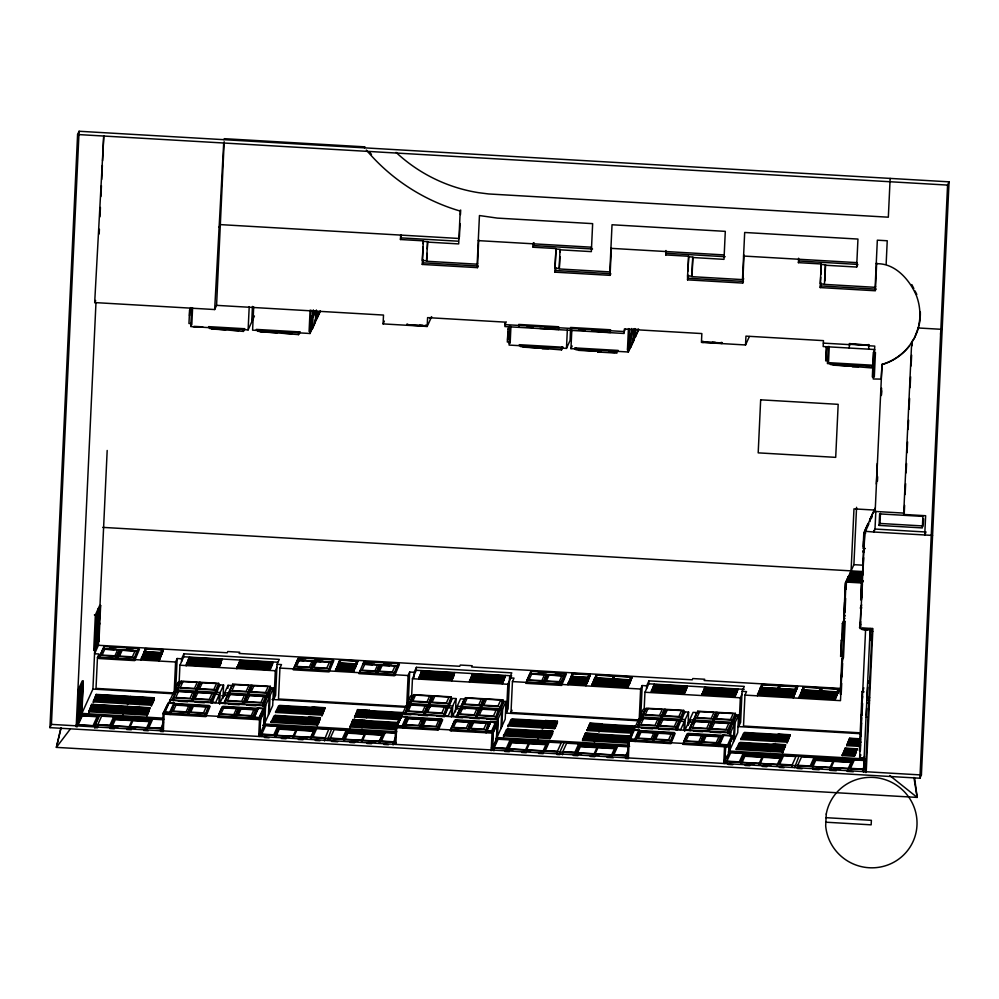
<?xml version="1.0" encoding="UTF-8"?>
<svg xmlns="http://www.w3.org/2000/svg" width="999" height="999" viewBox="0 0 999 999"><rect width="100%" height="100%" fill="white"/><g stroke="black" fill="none" stroke-linecap="round" stroke-linejoin="round"><path stroke-width="1.5" d="M175.212 690.621L174.151 692.944L96.016 688.398L97.465 657.467L99.038 653.983L94.568 653.733L98.401 645.279L98.951 631.293M99.388 620.404L99.813 609.527M99.937 606.418L107.18 450.462M850.399 575.224L850.524 572.115L862.449 572.814M940.608 334.353L940.683 332.655M49.95 727.647L77.597 134.515L79.083 131.256L949.05 181.83L921.403 774.962L919.917 778.221L49.95 727.647L51.424 724.387L79.083 131.256M76.199 726.797L95.979 302.485M99.176 233.953L99.4 229.283M99.975 216.82L100.412 207.467M100.924 196.566L101.436 185.664M101.723 179.433L102.373 165.409M102.597 160.739L103.759 135.814L94.68 302.572L214.66 309.54L216.571 305.357L224.188 141.746M77.185 726.86L78.871 690.534L83.154 681.106L82.18 681.043L77.897 690.484L78.871 690.534M76.511 724.425L77.485 724.487L79.008 691.932L82.842 683.466M78.446 722.364L79.97 689.822M79.408 720.254L80.919 687.699M80.37 718.131L81.881 685.589M77.485 724.487L81.331 716.021L83.154 681.106M88.699 712.737L91.721 704.357L149.85 707.729L149.8 708.703L146.865 715.159L88.736 711.775L91.721 704.357M93.719 650.324L95.367 614.972L99.638 605.531L100.624 605.581L98.976 640.933L94.693 650.374L93.719 650.324L94.942 647.627M97.29 626.997L98.277 627.06L95.642 632.854L94.668 632.792L95.767 629.507M163.848 719.205L81.431 714.41L92.919 689.085L96.341 615.022L100.624 605.581M95.554 647.439L96.304 631.405M96.341 630.431L97.09 614.397M93.207 702.809L96.216 694.417L154.345 697.801L151.373 705.219L93.244 701.847M96.216 645.991L96.953 629.957M97.003 628.983L97.752 612.949M96.866 644.542L97.615 628.508M97.665 627.534L98.414 611.5M94.718 727.871L94.855 724.949L99.138 715.509M96.216 694.417L93.831 700.549M100.037 655.481L99.937 657.442L133.878 659.415L137.05 650.674L120.529 649.712L117.42 657.454L116.496 657.404L116.546 656.443L119.618 649.662L103.109 648.701L100.037 655.481L116.546 656.443M163.249 719.755L101.623 716.171L97.652 724.924L97.44 727.796L94.73 727.647M111.663 725.436L115.11 716.957L111.151 725.699M116.496 657.404L119.618 649.662M117.42 657.454L120.529 649.712M122.977 714.735L125.999 706.343M127.485 704.807L130.507 696.415M137.05 650.674L136.913 653.608L134.453 659.028M134.952 714.46L137.924 707.042M141.084 659.952L145.454 648.576L163.349 649.625L159.59 659.64M139.448 704.532L142.42 697.102M144.068 652.522L144.106 651.56L162 652.597L161.95 653.571L160.777 653.496M146.828 716.121L149.85 707.729M147.253 728.783L151.261 719.055L147.815 727.534M151.336 706.193L154.345 697.801M158.978 660.988L163.349 649.625M160.702 728.771L160.577 731.468L163.287 731.63L164.198 712.25L168.481 702.809L174.438 703.159L174.35 705.094M162.35 730.831L163.174 713.161L168.481 702.809M169.867 703.246L170.005 700.299L265.397 705.843L264.573 723.526M170.092 702.759L170.23 699.812L173.838 691.857L176.873 692.032M170.067 714.535L174.438 703.159M190.934 307.592L189.56 310.614L188.961 323.501L190.946 323.614M189.535 315.734L189.798 310.09M190.672 307.767L190.534 310.677L189.56 310.614M173.389 700.799L173.526 697.864L176.598 691.083L216.433 693.269L219.693 685.202L219.655 686.163M191.621 307.804L190.747 326.561L248.127 329.895L251.723 321.94L252.447 306.443M174.151 692.944L175.599 662L177.173 658.528L181.643 658.791L183.903 653.821L279.295 659.365L277.035 664.335L275.599 695.267L274.013 698.738L275.324 670.754L276.898 667.282M174.6 692.819L174.738 689.872L178.122 682.429L181.144 682.604M192.595 307.867L191.808 324.65L190.834 324.588M175.737 689.46L177.173 658.528M176.798 690.958L176.848 689.997M177.884 690.858L178.022 687.924L181.106 681.156L199.388 682.217L196.266 689.959L197.29 690.022L200.412 682.28L218.694 683.341L218.556 686.263L216.721 690.334M177.984 685.376L178.122 682.429M179.133 682.317L179.932 665.209L183.766 656.768L183.903 653.821M181.506 661.738L181.643 658.791M181.006 683.116L181.106 681.156M186.176 665.858L189.198 657.467L221.99 659.377L219.006 666.795L186.226 664.884M189.198 657.467L186.801 663.598M191.034 708.054L188.574 713.473L187.662 713.411L190.784 705.669L174.263 704.72M188.574 713.473L191.696 705.731L208.204 706.693L208.067 709.615L204.995 716.395M187.662 713.411L190.784 705.669M208.629 327.597L208.666 326.636L244.443 328.708L244.393 329.67M191.771 699.887L194.88 692.145L191.771 699.887L192.782 699.949L195.242 694.53M191.696 705.731L191.646 706.693L190.734 706.643M209.703 327.485L209.653 328.484L243.394 331.406L244.68 328.571M192.782 699.949L195.904 692.207L195.854 693.169L194.842 693.119M211.875 328.072L211.825 329.046L225.737 329.845L225.786 328.883M196.266 689.959L199.388 682.217M197.29 690.022L200.412 682.28M208.204 706.693L205.045 715.421L171.104 713.448L171.191 711.488L187.7 712.449M208.304 709.103L209.141 705.519L175.2 703.546L174.45 705.207M210.976 702.984L211.114 700.049L214.186 693.269L214.048 696.203L211.588 701.623M211.925 703.196L215.185 695.129M215.484 693.044L215.622 690.109L218.694 683.341M219.006 666.795L221.99 659.377M218.881 703.346L219.293 694.505L213.237 694.155M218.756 717.195L218.893 714.26L221.965 707.492L238.474 708.441L235.352 716.183L236.276 716.246L239.348 709.465L238.424 709.415M219.655 704.295L220.205 692.519L223.576 685.064L219.031 684.802M222.964 698.326L223.576 685.064M224.538 695.729L224.675 692.782L228.047 685.326L232.592 685.589M225.05 703.796L225.187 700.861L228.259 694.093L268.094 696.266L271.366 688.199L271.316 689.16M243.394 331.406L243.481 329.445M227.909 688.274L228.047 685.326M228.172 696.053L228.259 694.093M228.471 693.968L228.521 693.006M229.558 693.868L229.695 690.933L232.767 684.153L251.061 685.214L247.939 692.956L248.963 693.019L252.073 685.277L270.367 686.338L270.23 689.273L267.158 696.053L267.295 693.119L270.367 686.338M248.127 329.895L249.213 306.631M232.68 686.126L232.767 684.153M253.209 307.555L252.635 319.955L254.433 315.984M236.85 668.806L239.872 660.414L272.665 662.312L272.565 664.248M253.684 306.893L252.597 330.157L309.977 333.491L320.254 310.826M235.352 716.183L238.474 708.441M236.276 716.246L239.385 708.503L255.906 709.465L255.769 712.387M239.822 661.375L239.872 660.414M256.318 330.369L256.368 329.408L299.837 331.93L299.8 332.892M257.605 330.269L257.555 331.268L298.576 334.615L299.862 331.78M260.215 330.881L260.165 331.855L277.073 332.829L277.123 331.868M243.431 702.896L246.553 695.154L243.431 702.896L244.455 702.959L247.565 695.217L244.455 702.959M247.939 692.956L251.061 685.214M249.575 691.67L252.073 685.277M252.685 719.168L252.822 716.233L255.906 709.465M253.534 719.38L257.904 708.016L263.861 708.353L263.773 710.289M256.743 710.227L256.843 708.291L222.902 706.318L222.153 707.979M253.584 718.418L257.904 708.016M258.716 736.438L259.59 717.794L263.861 708.353M263.823 709.327L264.797 709.377L260.514 718.818L259.69 736.5L261.526 732.454M262.65 705.981L262.787 703.046L265.859 696.278L265.722 699.2M261.526 734.627L261.513 736.413M263.586 706.206L266.858 698.126M264.61 710.676L260.552 719.617L259.865 734.402L263.911 725.461L264.61 710.676L263.624 710.626M264.797 709.377L263.973 727.06L262.749 729.757M264.797 723.026L265.622 705.356L269.231 697.402L264.685 697.14M239.236 662.674L236.9 667.832L269.693 669.742L272.665 662.312M268.406 715.084L269.231 697.402M269.305 713.099L270.13 695.416L273.514 687.974L270.479 687.799M320.342 718.606L317.42 725.062L271.079 722.377L271.116 721.403L317.457 724.1L320.392 717.644L308.466 716.957L305.494 724.375L308.466 716.957M273.514 687.974L272.69 705.644L263.898 725.012M324.85 708.678L321.928 715.134L275.587 712.437L275.624 711.475L321.965 714.173L324.9 707.717L312.974 707.017L310.002 714.447L312.974 707.017M277.035 664.335L281.506 664.597L279.932 668.069L278.484 699L406.668 706.455L408.116 675.524L409.69 672.04L414.16 672.302L416.408 667.332L511.8 672.876L509.552 677.846L508.104 708.778L506.53 712.262L507.842 684.278L511.101 677.072M279.021 727.472L279.071 726.485L275.05 736.213L279.021 727.472L315.172 729.57L311.201 738.311M298.576 334.615L298.713 331.693M310.09 310.102L309.091 331.468L310.065 331.518L311.763 327.797M294.43 666.783L294.33 668.743L328.271 670.716L331.443 661.975L314.935 661.013L311.813 668.756L310.889 668.706L310.939 667.732L314.011 660.963L297.502 660.002L294.43 666.783L310.939 667.732M309.977 333.491L311.064 310.165M312.038 317.195L311.501 328.471L312.487 328.534L315.309 322.29L315.834 311.014L314.86 310.964L312.038 317.195L313.012 317.257L315.834 311.014M310.19 330.544L311.188 330.607L311.875 316.109L312.849 316.171L313.112 310.439M312.487 328.534L313.012 317.257M313.087 315.647L313.349 310.002M316.171 310.527L315.696 320.679L314.685 320.617M316.408 310.077L316.009 318.544L316.995 318.594L319.817 312.362L318.843 312.3M316.995 318.594L317.32 311.551M311.563 709.215L311.651 707.28L279.583 705.419L276.948 711.213L309.016 713.074L311.651 707.28M310.889 668.706L314.011 660.963M311.813 668.756L314.935 661.013M317.37 726.036L317.457 724.1M320.392 717.644L318.544 723.451M321.878 716.096L321.965 714.173M324.9 707.717L322.465 714.809M324.525 740.996L324.65 738.298M324.737 738.124L261.601 734.452L265.572 725.711L328.708 729.37L324.613 739.285M327.272 740.421L331.656 729.02M331.443 661.975L331.306 664.909L329.458 668.968M332.729 661.738L332.829 659.815L298.888 657.841L297.69 660.489L303.858 660.851M330.082 738.611L330.07 740.396M335.489 671.253L339.86 659.877L357.742 660.913L355.207 668.244M339.86 659.877L338.461 663.823L338.499 662.861L356.393 663.898L356.343 664.859L355.169 664.797L356.418 661.176L340.884 660.277L339.672 662.924M347.577 731.455L347.627 730.469L343.619 740.197L347.577 731.455L383.728 733.553L383.778 732.579L379.807 741.32M350.025 727.934L353.047 719.542L364.972 720.242L362 727.659L364.972 720.242M353.371 672.29L357.742 660.913M353.047 719.542L350.075 726.96L396.416 729.657M354.533 717.994L357.555 709.615L369.48 710.301L367.045 717.407M357.505 710.576L357.555 709.615M431.643 316.646L427.185 326.461L383.092 323.901L383.504 315.06L216.571 305.357M379.845 667.145L377.385 672.564L376.473 672.514L379.595 664.772L363.087 663.811M377.385 672.564L380.507 664.822L397.015 665.784L396.878 668.718L393.806 675.486M376.473 672.514L379.595 664.772M380.507 664.822L380.469 665.796L379.545 665.734M423.239 243.793L423.376 240.846L400.462 239.51L400.661 235.09M400.462 239.51L401.336 234.94M406.818 325.274L406.868 324.176L407.692 324.213L407.642 325.324M397.015 665.784L393.856 674.525L359.915 672.552L360.015 670.591L376.523 671.553M393.094 744.992L393.219 742.282M395.991 736.163L393.169 743.268M397.115 668.206L398.401 663.623L364.473 661.65L363.261 664.298L372.527 664.834M398.314 665.559L398.401 663.623M394.867 744.355L395.691 726.673L399.962 717.245L400.949 717.294M395.841 744.405L396.715 725.761L402.672 726.111L406.955 716.67L400.986 716.333L400.899 718.269M399.825 720.179L399.962 717.245M427.072 253.384L426.723 260.751L422.252 260.489L423.376 240.846M422.265 264.435L423.014 262.812L478.159 266.009L477.422 267.645L422.265 264.435L423.101 246.741M423.014 262.812L423.151 259.84M402.472 714.497L402.572 712.562L370.504 710.701L367.869 716.495L399.937 718.356M402.585 728.046L402.672 726.111M403.571 727.934L403.708 724.999L406.78 718.231L423.289 719.193L420.179 726.935L421.091 726.985L424.213 719.243L440.721 720.204L440.584 723.126M477.622 263.199L477.172 264.186L426.498 261.251L427.622 241.596L423.139 241.346M427.272 248.963L427.622 241.596M405.944 713.336L409.103 704.607L448.938 706.78L452.21 698.713M407.117 706.33L407.255 703.396L410.626 695.941L413.661 696.116M406.868 718.606L406.955 716.67M425.462 326.361L425.512 325.249L426.336 325.299L426.286 326.411M408.316 701.435L409.69 672.04M409.016 706.568L409.103 704.607M409.315 704.482L412.587 696.403M427.185 326.461L427.597 317.62L505.107 322.128L504.895 326.548L624.138 333.479L624.35 329.058L701.847 333.566L701.435 342.395L745.541 344.967L749.35 336.551M410.452 703.408L413.611 694.667L431.905 695.729L428.783 703.471L429.807 703.533L432.917 695.791L451.211 696.852L451.073 699.787L449.225 703.845M411.576 697.389L412.45 678.721L416.271 670.279L416.408 667.332M430.207 318.431L430.257 317.457M413.873 678.358L414.16 672.302M413.524 696.628L413.611 694.667M418.818 679.045L421.828 670.654L419.443 676.785M420.179 726.935L423.289 719.193M421.091 726.985L424.213 719.243M424.275 713.411L427.397 705.669L424.275 713.411L425.299 713.461L428.409 705.719L425.299 713.461M428.783 703.471L431.905 695.729M430.419 702.172L432.917 695.791M460.227 210.901L458.691 243.918L427.397 242.095M459.415 237.013L460.039 223.539M460.464 214.548L460.676 210.065L459.465 210.851A191.446 188.237 24.4 0 1 366.333 150.037M437.512 729.907L437.649 726.972L440.721 720.204M441.57 720.966L441.658 719.03L407.717 717.057L403.196 726.698M443.544 715.521L446.703 706.793L446.565 709.715L444.105 715.134M448.039 705.594L451.211 696.852M451.598 680.956L454.62 672.564L451.648 679.982L418.856 678.084M451.398 716.857L451.81 708.016L445.754 707.667M451.273 730.706L451.398 727.784L454.483 721.003L470.991 721.965L467.869 729.707L468.781 729.757L471.903 722.015L488.411 722.976L488.274 725.898L485.814 731.33M452.235 716.345L452.709 706.031L456.093 698.588L451.548 698.313M455.469 711.837L456.093 698.588M477.172 264.186L479.445 215.547L497.252 218.094L592.644 223.639L591.346 251.623L560.039 249.812L559.153 268.956L609.827 271.903L610.277 270.904M477.422 267.645L478.721 239.635M457.043 709.24L457.18 706.293L460.564 698.838L465.109 699.113M457.617 716.345L460.776 707.604L500.611 709.789L503.883 701.71M460.689 709.565L460.776 707.604M460.989 707.479L464.248 699.412M462.125 706.418L465.284 697.677L483.578 698.738L480.457 706.48L481.468 706.543L484.59 698.788L502.884 699.862L502.747 702.784L500.287 708.204M469.493 681.992L472.502 673.601L472.465 674.575M467.869 729.707L470.991 721.965M469.405 728.396L471.903 722.015M475.949 716.408L479.07 708.666L475.949 716.408L476.96 716.47L480.082 708.728L477.584 715.109M480.457 706.48L483.578 698.738M481.468 706.543L484.59 698.788M488.411 722.976L485.252 731.718L451.311 729.745M486.051 732.891L490.422 721.528L496.378 721.877L496.291 723.813M489.26 723.738L489.348 721.802L455.419 719.829L454.657 721.49L488.598 723.463L489.348 721.802M508.154 328.596L507.305 342.008L510.277 342.182M507.617 339.872L508.016 331.418M490.422 721.528L490.372 722.489L487.262 722.314M509.028 326.273L508.891 329.171L507.917 329.121M509.965 326.311L509.09 345.067L566.47 348.401L570.079 340.447L570.616 327.46L610.576 329.782L610.526 330.744M491.196 750.686L492.095 731.305L496.378 721.877M510.939 326.373L510.164 343.156L509.178 343.094M492.207 750.012L493.031 732.329L497.315 722.901L493.356 722.664M493.056 733.141L492.37 747.914L496.428 738.973L497.115 724.2L493.056 733.141L450.274 730.818L454.607 720.416L460.826 720.779M495.204 718.531L498.376 709.789L498.239 712.724L496.391 716.783M493.906 750.848L494.118 747.964L498.089 739.223L561.213 742.894L557.255 751.635L494.118 747.964M496.491 740.571L497.315 722.901M497.09 737.037L497.914 719.367L402.522 713.823L396.665 726.735M497.315 736.538L498.139 718.868L501.748 710.926L498.713 710.751M499.712 708.603L502.884 699.862M518.693 325.412L518.743 324.438L558.691 326.76L558.553 329.658M518.806 327.347L518.906 325.424M502.285 683.903L505.294 675.511L503.446 681.318M500.924 728.596L501.748 710.926M519.28 345.654L519.318 344.692L562.787 347.215L562.749 348.176M501.823 726.61L502.647 708.94L506.018 701.485L501.473 701.223M520.566 345.554L520.516 346.553L561.525 349.9L562.812 347.065M503.546 736.85L503.633 734.927L549.974 737.612L552.909 731.156L540.983 730.469L537.962 738.86M506.018 701.485L505.194 719.155L496.416 738.536M508.054 726.922L508.141 724.987L554.482 727.684L557.405 721.228L545.491 720.529L542.469 728.92M741.932 694.305L740.346 697.789L739.048 725.774L740.621 722.302L742.07 691.358L744.317 686.4L648.925 680.856L646.678 685.814L642.207 685.564L640.621 689.035L639.185 719.967L511.001 712.524L512.45 681.58L514.023 678.109L509.552 677.846M559.927 256.681L559.378 268.456L554.907 268.194L556.018 248.551L533.116 247.228L533.316 242.807M533.116 247.228L533.99 242.645M511.538 740.983L511.575 740.009L507.567 749.725L511.538 740.983L547.677 743.094L547.727 742.107L543.718 751.835M540.072 347.153L540.022 348.114L523.126 347.14L523.164 346.166L530.856 346.616M526.81 683.216L526.948 680.294L530.019 673.513L546.528 674.475L543.406 682.217L544.318 682.267L546.778 676.847M554.92 272.153L555.656 270.517L610.814 273.726L610.064 275.349L554.92 272.153L555.956 250.025M555.656 270.517L555.794 267.557M560.127 252.26L560.264 249.313L555.794 249.051M539.66 730.731L537.025 736.525L504.957 734.665L507.592 728.87L539.66 730.731L537.986 736.138M540.983 730.469L538.011 737.886M543.406 682.217L546.528 674.475M544.318 682.267L547.44 674.525L563.948 675.486L563.811 678.421L560.739 685.189L560.876 682.267L563.948 675.486M544.168 720.791L541.533 726.585L509.465 724.725L512.087 718.93L544.168 720.791L542.494 726.211M561.525 349.9L561.663 346.978M547.44 674.525L547.402 675.499L546.478 675.436M545.491 720.529L545.442 721.503L542.445 721.328M566.47 348.401L567.345 329.795M512.499 729.782L506.518 729.432L503.596 735.888L549.925 738.586L549.974 737.612M570.978 338.461L571.341 330.706M552.909 731.156L549.925 738.586M638.611 329.333L628.334 351.998L570.941 348.651L571.815 330.045M515.509 719.755L511.026 719.505L508.091 725.961L554.433 728.646L554.482 727.684M574.675 348.876L574.712 347.902L618.194 350.437L618.144 351.398M557.317 723.164L557.405 721.228M557.167 751.822L557.042 754.52L559.752 754.67L559.89 751.972L564.16 742.532M575.998 347.802L575.911 349.775L597.652 351.036L597.602 351.998L616.92 353.122L617.007 351.161M564.048 677.909L565.334 673.326L531.406 671.353L530.207 674M565.247 675.262L565.334 673.326M562.474 754.832L562.687 751.947L566.645 743.206L628.271 746.79M567.994 684.765L572.365 673.388L590.259 674.437L587.112 683.104M572.327 674.362L572.365 673.388M580.094 744.967L580.144 743.993L576.123 753.721L580.094 744.967L616.246 747.077L616.283 746.091L612.275 755.818L616.246 747.077M628.92 743.169L582.579 740.484L582.629 739.51L585.564 733.054L597.477 733.753L595.054 740.846M585.889 685.801L590.259 674.437M585.564 733.054L582.579 740.484M631.93 733.154L587.087 730.544L590.059 723.126L601.985 723.813L600.137 729.62M609.827 271.903L612.025 224.763L725.299 231.356L724 259.34L692.694 257.517L691.808 276.661L742.482 279.608L742.931 278.621M610.064 275.349L611.313 248.813M590.059 723.126L587.087 730.544M631.942 677.821L627.659 687.262L591.895 685.189L596.216 674.787L631.992 676.86L629.445 684.19M610.227 332.667L610.314 330.731M596.166 675.749L596.216 674.787M594.467 742.145L597.477 733.753M598.975 732.205L601.985 723.813M610.414 685.926L613.086 679.158L613.049 680.132L610.414 685.926L609.44 685.863L612.112 679.108M609.44 685.863L613.461 676.123L613.423 677.085L614.397 677.147L614.435 676.186L613.236 678.833M628.433 328.609L627.447 349.975L628.421 350.025L629.545 347.54M628.334 351.998L629.42 328.659M629.857 346.978L630.381 335.701L633.216 329.47L634.19 329.52L633.666 340.796L630.831 347.04L629.857 346.978L630.993 344.48M627.559 349.001L629.545 349.113L630.219 334.615L631.193 334.665L631.468 328.946M630.831 347.04L631.356 335.764L634.19 329.52M631.43 334.153L631.693 328.509M632.842 340.559L633.141 335.514M634.527 329.033L634.053 339.173L633.041 339.123M638.174 330.869L635.339 337.1L634.365 337.05L634.752 328.584M635.339 337.1L635.739 328.646M627.622 688.224L631.992 676.86M625.736 755.806L625.611 758.503L628.321 758.666L629.22 739.285L633.503 729.844L639.46 730.194L639.372 732.13M627.372 757.866L628.196 740.197L632.479 730.756L633.453 730.806M629.795 741.083L633.94 730.207L638.723 730.494L634.677 739.435L629.882 739.148M633.416 731.78L633.503 729.844M635.077 726.086L632.454 731.88L600.387 730.007L603.009 724.213L635.077 726.086L633.94 730.331M635.089 741.558L639.46 730.194M636.226 738.523L636.126 740.484L670.067 742.457L673.239 733.716L656.718 732.754L653.608 740.496L652.684 740.446L652.734 739.485L655.806 732.704L639.298 731.743L636.226 738.523L652.734 739.485M638.411 727.821L638.548 724.887L641.62 718.119L681.455 720.291L684.727 712.225L684.677 713.199M638.723 721.84L638.861 718.893L641.895 719.068M639.635 719.854L639.772 716.907L643.144 709.452L646.178 709.627M640.759 716.495L642.207 685.564M641.533 720.079L641.62 718.119M641.833 717.994L645.092 709.927M642.919 717.894L643.056 714.959L646.128 708.179L664.422 709.253L661.301 716.995L662.312 717.045L664.772 711.625M644.168 709.34L644.954 692.245L648.788 683.803L648.925 680.856M687.986 270.991L688.673 256.268L665.771 254.932L665.971 250.512M646.54 688.761L646.678 685.814M651.373 691.595L654.345 684.178L651.373 691.595L684.165 693.506L687.087 687.05M652.684 740.446L655.806 732.704M656.793 726.922L659.914 719.18L656.793 726.922L657.804 726.985L660.926 719.243L657.804 726.985M654.22 739.148L656.718 732.754M661.301 716.995L664.422 709.253M662.312 717.045L665.434 709.302L683.728 710.364L683.591 713.298L681.131 718.718M665.434 709.302L665.384 710.277L664.372 710.214M688.448 256.755L692.919 257.018L692.032 276.174L687.562 275.911L688.673 256.268M743.593 278.471L742.719 283.067L687.574 279.857L687.562 275.911M687.574 279.857L688.448 275.262M673.239 733.716L673.101 736.65L670.641 742.07M674.075 734.477L674.175 732.554L640.234 730.581L639.485 732.23L653.821 732.929L651.123 738.873L638.286 738.124L640.983 732.18M676.011 730.007L676.148 727.072L679.22 720.304L679.083 723.226L677.235 727.297M676.947 730.232L680.219 722.165M680.519 720.079L680.644 717.145L683.728 710.364M684.165 693.506L687.137 686.076L687.05 688.011M683.915 730.369L684.327 721.528L678.259 721.178M720.791 739.422L720.928 736.488L704.42 735.526L701.298 743.268L700.386 743.219L703.496 735.476L686.987 734.515L683.915 741.295L683.828 743.256L717.769 745.229M702.434 342.457L702.484 341.358L703.308 341.396L703.246 342.507M684.677 731.33L685.227 719.542L688.611 712.1L682.542 711.75M687.986 725.349L688.611 712.1M688.661 724.737L688.798 721.79L693.343 722.052M689.56 722.752L689.697 719.804L693.081 712.362L697.627 712.624M690.084 730.831L690.222 727.896L693.294 721.116L733.129 723.301L736.388 715.234L736.35 716.196M693.206 723.089L693.294 721.116M693.493 721.003L696.765 712.924M694.592 720.891L694.73 717.969L697.801 711.188L716.083 712.25L712.974 719.992L713.985 720.054L717.107 712.312L735.389 713.373L735.252 716.308M697.702 713.149L697.801 711.188M702.047 694.542L705.019 687.112L702.047 694.542L734.839 696.453L737.761 689.984L733.291 689.735M700.386 743.219L703.496 735.476M701.298 743.268L704.42 735.526M721.066 343.544L721.116 342.432L721.94 342.482L721.89 343.594M708.466 729.932L711.588 722.177L708.466 729.932L709.477 729.982L712.599 722.24L709.477 729.982M712.974 719.992L716.083 712.25M713.985 720.054L717.107 712.312M717.719 746.191L717.856 743.268L720.928 736.488M718.556 746.415L722.926 735.039L732.866 735.626L728.496 746.99L682.792 744.33L687.112 733.928M742.482 279.608L744.68 232.48L857.954 239.061L856.643 267.045L825.349 265.235L824.45 284.378L875.136 287.325L875.586 286.326M742.719 283.067L744.03 255.057L743.581 256.044L856.855 262.625M722.926 735.039L719.218 744.093M723.751 763.473L724.575 745.791M724.725 763.523L725.549 745.853M725.574 746.653L724.887 761.425L728.945 752.484L729.357 743.618M745.541 344.967L745.953 336.126L823.451 340.634L823.176 346.528L874.6 349.513M727.809 730.082L727.672 733.016L730.756 726.236L730.893 723.301L727.809 730.082L709.527 729.02M726.635 761.663L726.635 763.448M728.621 733.229L731.892 725.162M728.496 746.99L732.866 735.626M729.482 743.78L729.008 754.083L727.172 758.129M729.607 750.561L730.019 741.72M730.294 735.826L730.431 732.879L635.039 727.334L629.183 740.247M729.832 750.062L730.244 741.221M730.519 735.326L730.656 732.379L734.253 724.437L731.231 724.263M732.18 723.076L732.317 720.154L735.389 713.373M734.839 696.453L737.811 689.023L735.963 694.829M733.428 742.107L734.253 724.437M734.327 740.122L735.152 722.452L738.536 714.997L735.501 714.822M785.514 745.654L782.579 752.11L736.238 749.412L736.288 748.451L782.629 751.136L785.551 744.68L773.626 743.993L770.654 751.41L773.626 743.993M738.536 714.997L737.712 732.679L728.92 752.047M790.009 735.714L787.087 742.17L740.746 739.485L740.796 738.511L787.137 741.208L790.059 734.752L778.134 734.053L775.162 741.483L778.134 734.053M742.07 691.358L746.54 691.62L744.954 695.104L743.518 726.036L861.275 732.879M740.621 763.273L744.642 753.546L740.671 762.299M757.429 695.779L761.8 684.402L797.564 686.488L793.805 696.503M760.401 688.348L760.439 687.387L796.215 689.46L796.166 690.434M772.215 746.191L772.302 744.255L740.234 742.382L737.612 748.189L769.68 750.049L772.302 744.255M775.536 694.33L777.684 688.723L775.062 694.517M777.047 693.231L778.671 688.786L776.036 694.58M820.841 274.288L821.328 263.973L798.413 262.65L798.626 258.229M777.796 689.36L779.045 685.751L777.834 688.398M778.77 689.422L780.019 685.801L778.82 688.448M778.558 764.198L782.005 755.719L778.034 764.472M782.629 751.136L782.529 753.071L785.551 744.68M787.037 743.144L787.137 741.208M790.059 734.752L787.624 741.845M793.194 697.851L797.564 686.488M791.895 765.459L791.882 767.244M794.605 767.582L798.988 756.193M799.163 698.201L803.533 686.825L839.297 688.91L839.21 690.846M797.502 765.783L797.377 768.481L802.047 768.755M824.45 284.378L820.204 283.616L821.328 263.973M925.636 533.004L924.737 534.964L925.636 515.721L903.658 514.448L911.675 342.482L914.36 338.249L918.193 327.972A54.708 53.796 24.4 0 0 916.358 295.454C909.465 279.558 894.942 262.874 876.235 263.761L876.685 262.762L875.374 290.771L820.229 287.575L820.703 277.235M802.135 690.784L802.172 689.809L837.949 691.895L837.899 692.856L836.725 692.794L837.974 689.173L804.545 687.225L803.346 689.884M820.229 287.575L821.103 282.979M803.533 686.825L799.2 697.24L834.977 699.312L839.26 689.872M824.812 280.931L825.574 264.735L821.103 264.473M827.684 360.726L825.686 360.614L826.523 347.202L825.998 358.479M828.246 346.391L827.434 363.561L872.901 366.208M829.257 346.491L828.546 361.75L827.559 361.7M829.432 363.673L829.47 362.712L872.951 365.234M830.718 363.574L830.669 364.573L871.677 367.932L871.765 365.971M817.731 697.976L820.404 691.208L820.354 692.182L817.731 697.976L816.745 697.914L819.417 691.158M812.062 766.146L815.509 757.667L811.538 766.42M816.745 697.914L820.778 688.174L819.53 691.795M820.504 691.845L821.752 688.236L821.702 689.198L820.728 689.135M849.262 348.039L849.475 343.531L850.299 343.581L850.249 344.68L823.338 343.119M850.224 365.172L850.174 366.146L833.278 365.159L833.316 364.198L841.008 364.635M834.927 700.274L839.297 688.91M842.619 656.493L840.621 656.368L841.383 640.222L842.744 637.2M840.958 653.833L841.62 639.697M842.681 637.737L841.707 637.687L842.369 623.551L844.63 618.568M842.881 633.503L843.343 623.613L844.48 621.116M844.729 618.381L843.743 618.319L845.391 582.966L848.326 576.51L849.3 576.573M840.421 692.632L842.619 658.141M844.63 602.247L843.955 616.833L844.605 615.384M844.817 598.376L845.491 583.791M856.568 507.305L853.895 564.672L846.016 582.055L840.484 700.649L744.954 695.104M841.695 683.416L841.195 694.18L840.209 694.118L841.857 658.766L842.844 658.828M842.045 675.736L842.619 663.436M845.017 612.225L845.654 598.389M846.091 589.173L846.378 583.029L845.391 582.966M848.101 582.117L851.111 573.738L863.161 574.487L863.211 573.501L862.087 573.426L862.05 574.425M848.176 579.582L848.326 576.51M842.194 755.569L845.179 748.151L857.092 748.838L854.12 756.268L842.194 755.569L844.542 750.411M851.073 574.7L851.111 573.738M851.086 570.879L853.97 508.866L874.125 510.039M845.129 749.113L845.179 748.151M860.389 742.457L858.628 746.328L846.702 745.641L849.674 738.211L860.114 738.823M849.674 738.211L846.702 745.641M868.643 349.163L868.93 344.655L868.119 344.605L868.069 345.716L874.762 346.104L873.226 378.971L881.33 379.108M861.675 599.662L860.701 599.612L861.425 583.891L862.512 581.518M864.06 548.601L864.784 532.892L868.918 523.788L867.944 523.726L863.81 532.829L863.074 548.538L865.034 548.663M875.136 287.325L877.334 240.185L887.237 240.759L886.138 264.335M859.615 626.523L860.738 626.585L860.688 627.584L859.565 627.522L860.713 624.088M860.514 607.217L861.638 607.292L861.588 608.279L860.464 608.216L861.638 604.745M860.976 597.589L861.563 584.977M863.148 550.861L864.26 550.924L864.21 551.91L863.099 551.848L864.272 548.376M863.361 546.528L863.623 540.921M863.823 536.713L863.948 533.916M859.964 626.548L860.976 607.892L861.101 612.487M854.12 756.268L857.092 748.838M875.324 507.917L864.734 531.256L860.189 628.621L872.127 629.295M860.301 626.56L860.676 621.64M861.737 598.239L862.412 583.953L861.425 583.891M863.074 570.042L863.648 557.704M873.488 352.397L872.339 376.948L874.3 377.06L875.449 352.51L873.488 352.397L874.612 349.912M872.751 371.591L873.626 352.822M873.438 371.303L873.638 367.132M858.628 746.328L860.426 741.495M863.885 687.861L862.125 691.745L859.377 750.661L860.364 750.724L860.651 744.567M870.054 521.615L870.191 518.756L873.126 512.3L874.1 512.362M864.11 757.866L859.639 757.604L865.621 629.145M860.314 746.216L860.663 738.711M861.363 723.701L861.638 717.694M862.624 696.528L861.787 702.035M861.001 736.887L861.65 723.051M890.146 178.409L888.336 217.195L488.623 193.956L478.933 192.732A154.408 151.823 24.4 0 1 396.066 152.397M862.761 769.58L862.749 771.365M876.335 484.053L877.297 463.424M881.18 379.433L882.017 364.373A54.708 53.796 24.4 0 0 909.078 346.191M882.017 364.373L875.161 511.438L904.257 513.124L904.619 505.382M863.461 772.302L870.166 628.446M863.823 768.955L864.422 756.293M866.32 715.359L866.657 708.341M867.644 687.175L867.032 697.339L867.944 697.589M869.804 640.621L870.266 630.781L871.028 631.343M932.567 535.427L873.663 532.005L874.999 529.045L875.836 511.263M881.268 395.529L881.605 388.161M877.447 481.168L877.646 476.748M881.43 395.129L881.63 390.784M872.164 628.446L865.446 772.427L866.195 772.464L872.901 628.596L862.224 627.859L862.149 629.57L872.077 630.144M879.095 525.412L879.632 513.898L922.889 516.408L922.352 527.922L879.095 525.412L879.982 523.451L880.444 513.386M905.119 494.53L905.631 483.691M906.13 472.839L906.568 463.548M907.067 452.709L907.579 441.858M908.153 429.47L908.591 420.167M909.09 409.328L909.602 398.489M910.101 387.637L910.613 376.798M911.113 365.946L911.625 355.107M912.05 345.804L912.199 342.707M923.301 524.525L923.576 518.768M919.917 778.221L947.576 185.09L949.05 181.83M214.66 309.54L223.714 142.745M60.939 727.684L56.381 747.377L917.157 797.414L914.609 778.034M61.039 728.209L56.381 747.377L70.292 729.058M94.68 302.572L95.642 300.437M223.888 139.673L224.338 138.686L364.96 146.853L364.51 147.852M219.131 227.248L220.329 224.613L459.353 238.499M100.412 607.08L99.213 609.727L98.239 609.665L98.289 608.516L99.263 608.566L97.627 643.918L96.641 643.868M94.668 632.792L96.766 628.159M98.314 626.086L95.692 631.88L94.705 631.83M98.464 625.761L99.675 623.114L98.689 623.051M98.426 626.723L99.625 624.075L98.651 624.025M97.677 642.757L98.876 640.109M78.671 690.471L81.231 684.827M82.805 684.952L83.254 683.953L81.881 713.411L162.737 718.119M103.684 647.115L98.901 658.516L134.678 660.601L139.448 649.2M103.297 649.188L104.495 646.54L138.436 648.513L137.225 651.161M78.247 708.216L82.093 699.737M113.674 716.882L109.865 725.286L97.802 724.587M141.721 657.692L145.417 649.55M145.28 651.623L146.478 648.975L162.025 649.887L160.827 652.534M312.849 316.171L315.347 310.652M163.299 650.586L159.016 660.027L141.134 658.978M128.834 727.384L131.905 720.604L115.31 719.642L112.238 726.41L118.269 726.76M315.135 320.354L317.707 314.797M147.415 714.834L149.163 710.951M152.497 703.608L154.258 699.737M146.403 728.396L149.475 721.628L132.892 720.666L129.82 727.434L135.852 727.784M152.697 719.143L148.876 727.559L160.939 728.259M163.199 713.96L167.258 705.019M164.148 713.224L170.005 700.299M172.215 699.924L175.562 692.831M176.723 689.984L180.07 682.891M163.486 722.652L160.789 728.583L97.652 724.924M160.664 729.757L160.614 730.731M170.117 713.561L174.388 704.133M170.679 713.186L172.515 709.14M202.809 664.547L205.444 658.753M193.381 706.168L190.684 712.112L203.521 712.861L206.219 706.905L189.885 706.093M219.555 666.47L221.303 662.599M383.092 323.901L384.365 321.091M210.165 706.206L205.844 716.608L164.111 714.185M219.293 694.505L215.697 702.447L170.23 699.812M222.09 706.905L217.757 717.307L259.49 719.73M223.888 702.921L227.235 695.828M228.396 692.994L231.743 685.901M253.484 667.494L256.119 661.7M269.693 669.742L272.615 663.286M270.23 669.417L271.99 665.546M253.921 709.677L251.224 715.634L238.374 714.884L241.071 708.94L256.081 709.939L256.843 708.291M253.309 717.806L255.145 713.748M263.261 704.632L265.11 700.561M259.54 718.768L265.397 705.843M260.102 718.381L263.162 711.638M271.079 722.377L274.001 715.921M275.587 712.437L278.509 705.981M277.635 726.41L273.813 734.827L261.75 734.128M276.186 735.951L279.258 729.17L295.854 730.144L292.782 736.912M293.768 736.962L296.84 730.194L313.436 731.156L310.364 737.936M332.829 659.815L331.618 662.462L328.534 662.275M305.482 722.627L307.055 719.143M309.453 713.848L311.039 710.376M333.853 660.501L329.071 671.89L293.294 669.817L298.077 658.416L305.856 658.878M337.874 665.122L335.527 670.279L353.409 671.328L357.692 661.887M311.251 737.337L315.209 728.596M316.646 728.671L312.824 737.087L324.887 737.786M506.243 321.853L504.994 324.613L624.225 331.543L625.486 328.783M346.191 730.394L342.37 738.81L330.319 738.111M356.918 711.862L354.583 717.032L399.425 719.642M344.755 739.934L347.827 733.166L364.41 734.128L361.338 740.896M369.48 710.301L366.496 717.732L369.43 711.263L378.409 711.788M363.124 726.048L364.885 722.165M362.325 740.958L365.397 734.178L381.993 735.152L378.921 741.92M542.207 348.776L548.588 348.614M399.425 664.31L394.655 675.711L358.878 673.626L363.661 662.237L374.55 662.861M379.757 742.307L383.728 733.553M385.202 732.654L381.393 741.071L393.444 741.782M402.572 712.562L395.429 728.296L363.361 726.435L365.996 720.629L398.064 722.502M407.192 705.294L408.241 702.971M404.732 713.436L407.967 706.318L404.807 714.41L410.901 714.772M409.24 703.508L412.475 696.39M570.941 348.651L572.152 346.004M402.622 727.085L406.905 717.644L410.015 717.819M591.883 330.919L609.402 332.48M435.452 677.734L438.074 671.94M421.303 719.417L418.606 725.361L405.769 724.612L408.466 718.668L425.474 719.792M597.602 351.998L600.911 351.66M452.185 679.657L453.946 675.786M438.736 720.429L436.039 726.373L423.201 725.624L425.899 719.68L440.909 720.691L441.658 719.03M438.124 728.558L439.972 724.487M447.702 708.641L444.43 716.72L436.813 716.271M451.81 708.016L448.201 715.971L402.747 713.323L406.356 705.381L409.378 705.556M471.878 675.861L469.53 681.031L502.322 682.929L505.257 676.473M456.406 716.445L459.627 709.327L456.481 717.419L462.574 717.769M460.914 706.505L464.135 699.387M665.771 254.932L666.508 253.309L725.187 256.718M631.193 334.665L633.703 329.158M456.168 721.44L453.459 727.384L466.308 728.134L469.006 722.19M634.365 337.05L636.301 332.642M486.126 680.681L488.748 674.887M473.588 722.452L470.891 728.396L483.728 729.145L486.426 723.201M486.088 731.93L489.76 723.838M499.375 711.65L496.103 719.717L486.963 719.193M492.057 732.279L497.914 719.367M493.231 730.544L496.141 724.138M493.431 747.314L495.879 741.92M511.001 712.524L512.05 710.202M530.594 671.94L525.811 683.328L561.588 685.414L566.358 674.013L555.469 673.376M510.139 739.922L506.331 748.338L494.268 747.639M525.299 750.424L528.371 743.656L511.775 742.694L508.703 749.462L513.224 749.725M542.507 727.959L544.855 722.789M570.966 677.347L568.044 683.803L585.926 684.839L590.209 675.399M572.19 676.448L573.389 673.788L588.935 674.7L587.724 677.347M542.869 751.448L545.941 744.68L529.358 743.718L526.286 750.486L530.806 750.749M544.28 750.586L547.677 743.094M554.433 728.646L557.367 722.19M551.061 736.962L552.809 733.091M554.982 728.321L556.73 724.45M549.163 742.195L545.342 750.611L557.405 751.31M591.895 685.189L594.867 677.759L630.631 679.844L630.594 680.806L629.42 680.744M596.041 677.834L597.24 675.174L630.669 677.122L629.457 679.77M578.708 743.905L574.887 752.322L562.824 751.623M798.413 262.65L799.163 261.014L857.841 264.423L856.643 267.045M594.505 741.171L597.439 734.715M599.013 731.243L601.947 724.787M593.856 754.407L596.927 747.639L580.332 746.678L577.26 753.446L581.793 753.708M611.438 755.431L614.51 748.663L597.914 747.702L594.842 754.47L599.375 754.732M617.719 746.178L613.898 754.595L625.961 755.294M632.28 732.055L627.946 741.807L595.879 739.947L598.501 734.153L630.581 736.013M638.861 718.893L635.264 726.835L680.719 729.482L684.327 721.528M637.25 726.947L640.471 719.829M641.758 717.02L644.979 709.902M637.362 726.96L640.596 719.854M627.872 751.086L625.811 755.619L562.687 751.947M625.686 756.78L625.636 757.766M635.139 740.596L639.422 731.156L650.312 731.792M635.701 740.209L638.761 733.478M667.956 691.246L670.591 685.451M825.686 360.614L826.985 357.767M658.403 733.191L655.706 739.148L668.556 739.884L671.253 733.94L654.907 733.129M684.702 693.181L686.463 689.298M673.413 734.203L674.175 732.554M675.187 733.241L670.866 743.643L628.234 740.996M688.798 721.79L685.189 729.745L730.656 732.379M852.359 366.808L858.74 366.645M688.923 729.957L692.145 722.839M693.418 720.029L696.653 712.911M689.035 729.969L692.257 722.864M687.175 735.002L687.924 733.353L721.865 735.326L721.116 736.975M718.643 694.193L721.266 688.398M732.791 721.728L734.64 717.657M729.37 735.202L730.431 732.879M732.829 736.588L728.546 746.028L596.54 738.498M911.675 342.482L912.124 341.496M724.487 760.089L726.223 756.268M758.054 693.518L761.75 685.376M761.613 687.449L762.811 684.802L796.24 686.75L795.042 689.397M736.238 749.412L739.173 742.956M740.746 739.485L743.681 733.029M743.156 753.471L739.335 761.887L726.872 761.163M741.795 763.011L744.867 756.243L762.012 757.242L758.94 764.01M864.872 531.868L865.808 529.82M759.964 764.06L763.036 757.292L780.182 758.291L777.11 765.059M872.339 516.233L871.165 518.818L870.191 518.756M797.527 687.449L793.243 696.89L757.467 694.804M846.153 582.342L848.114 577.996M774.625 740.883L776.722 736.251M850.486 575.986L848.139 581.156L862.936 582.017M863.099 551.848L864.747 548.201M863.448 551.873L862.599 573.101M875.012 528.821L873.663 532.005L864.722 531.256M860.164 580.544L862.799 574.75L852.135 574.138L849.512 579.932L863.211 580.719M843.743 618.319L844.917 615.734M783.478 755.806L779.657 764.223L792.132 764.947M841.707 637.687L842.844 635.189M860.701 599.612L861.775 597.24M860.464 608.216L861.575 605.781M903.658 514.448L904.257 513.124M840.621 656.368L841.92 653.533M859.565 627.522L860.701 625.037M841.82 675.149L841.17 676.598L842.145 676.648M814.023 757.579L810.201 765.996L797.739 765.271M812.662 767.132L815.733 760.364L832.879 761.35L829.807 768.131M862.886 691.121L863.536 689.672M868.83 680.694L867.694 683.191L868.68 683.241M830.831 768.181L833.903 761.413L851.048 762.412L847.976 769.18M866.92 702.709L867.681 703.284M861.126 716.133L861.787 714.685M848.9 768.581L852.859 759.839M854.669 755.943L856.418 752.06M859.752 744.717L860.926 742.132M849.412 768.318L852.821 760.826L815.459 758.653M854.345 759.927L850.524 768.343L862.999 769.068M859.639 757.604L860.876 754.857M864.897 764.859L862.849 769.392L797.589 765.609L801.56 756.855L865.246 760.564M77.597 134.515L947.576 185.09M478.271 240.622L591.545 247.203M610.926 248.339L724.2 254.92M401.198 237.887L458.341 241.209M533.853 245.592L592.532 249.001M688.311 278.234L743.456 281.431M820.966 285.939L876.111 289.148M918.193 327.972L942.169 329.358M637.549 329.183L638.561 329.245M850.274 344.006L868.094 345.042M849.45 343.968L868.918 345.105M850.261 344.33L868.081 345.367M317.919 313.511L318.918 313.574M526.91 327.148L533.116 327.51M544.667 328.172L550.874 328.534M578.783 330.157L585.002 330.519M596.54 331.193L601.211 331.468M539.76 328.421L557.529 329.458M189.872 308.479L190.846 308.541M508.229 326.985L509.203 327.048M630.381 335.701L631.356 335.764M826.285 347.714L827.272 347.777M419.705 325.162L422.664 325.337M712.337 342.17L715.309 342.345M406.855 324.613L426.311 325.749M702.459 341.795L721.927 342.932M407.654 324.975L425.474 326.011M703.271 342.158L721.091 343.194M314.335 322.24L315.309 322.29M632.692 340.746L633.666 340.796M873.101 363.961L874.088 364.011M873.076 364.635L874.05 364.685M194.268 326.373L202.248 326.835M193.132 326.648L203.072 327.222M213.424 328.159L222.69 328.708M264.822 331.156L272.502 331.593M583.179 349.662L578.558 349.388L578.521 350.349L595.429 351.336L595.466 350.374L592.395 350.187M230.819 330.145L238.549 330.594M282.567 333.154L291.783 333.691M608.591 352.098L614.747 352.46M866.433 367.083L869.505 367.27M879.982 523.451L923.238 525.973M874.999 529.045L926.085 532.017M863.81 532.829L865.771 532.942M853.895 564.672L862.961 565.197M102.81 527.385L863.011 571.565M851.485 575.586L862.137 576.198M850.823 577.035L861.488 577.647M850.174 578.483L860.826 579.095M848.188 580.194L862.974 581.056M846.016 582.055L862.412 583.004M844.18 621.328L845.166 621.39L843.468 657.729L842.494 657.667M844.217 622.177L843.206 622.115L842.357 640.284L841.383 640.222M842.369 623.551L843.343 623.613M863.198 629.457L867.382 629.707M870.042 631.293L872.764 631.443M94.381 614.909L96.341 615.022M97.989 640.883L98.976 640.933M98.401 645.279L227.21 652.772L227.772 651.535L239.698 652.222L239.136 653.471L459.727 666.283L460.289 665.047L472.215 665.734L471.653 666.982L692.232 679.807L692.794 678.558L704.72 679.258L704.158 680.494L841.22 688.461M109.902 647.477L116.121 647.839M127.01 648.476L133.229 648.838M315.185 659.415L322.964 659.864M383.878 663.411L391.658 663.86M538.361 672.389L546.141 672.839M819.03 688.698L822.14 688.885M778.995 686.713L779.969 686.775M862.125 691.745L864.085 691.857M104.833 649.275L114.086 649.812M118.719 650.087L132.605 650.886M311.576 661.288L320.829 661.837M378.696 665.197L389.498 665.821M534.827 674.275L548.713 675.074M551.798 675.262L564.135 675.973M571.016 676.373L588.898 677.409L588.861 678.383L587.687 678.309M119.568 650.624L120.492 650.686M313.961 661.925L314.885 661.975M612.212 679.745L613.199 679.795M612.062 680.069L613.049 680.132M777.647 689.697L778.621 689.747M819.38 692.12L820.354 692.182M144.48 653.408L160.015 654.308M338.873 664.71L354.408 665.609M571.378 678.221L586.925 679.12M595.229 679.607L611.45 680.556M612.437 680.606L628.658 681.555M760.813 689.235L777.035 690.172M778.009 690.234L794.23 691.171M802.547 691.658L818.768 692.607M819.742 692.657L835.963 693.606M183.766 656.768L277.61 662.225M416.271 670.279L511.663 675.824M648.788 683.803L744.18 689.347M143.819 654.857L159.353 655.756M338.211 666.158L353.746 667.057M570.729 679.67L586.263 680.569M594.567 681.056L610.801 682.005M611.775 682.055L627.996 683.004M760.152 690.684L776.373 691.62M777.347 691.683L793.581 692.619M801.885 693.106L818.106 694.055M819.08 694.105L835.314 695.054M866.945 697.527L869.679 697.689M143.157 656.306L158.704 657.205M337.55 667.607L353.097 668.506M422.652 672.527L452.185 674.25M473.326 675.474L502.859 677.197M570.067 681.118L585.601 682.017M593.918 682.504L610.139 683.453M611.113 683.503L627.335 684.452M655.169 686.051L684.702 687.762M705.843 688.998L735.376 690.709M759.49 692.132L775.724 693.069M776.698 693.131L792.919 694.068M801.223 694.555L817.457 695.504M818.431 695.554L834.652 696.503M190.01 659.34L219.555 661.051M240.684 662.287L270.23 663.998M421.99 673.975L451.536 675.699M472.664 676.922L502.21 678.646M654.507 687.499L684.04 689.21M705.182 690.446L734.727 692.157M117.457 656.493L133.966 657.454M141.184 658.016L159.066 659.053M189.36 660.789L218.893 662.499M240.035 663.736L269.568 665.446M311.85 667.794L328.359 668.743M335.577 669.318L353.459 670.354M377.435 671.603L393.943 672.564M526.948 680.294L543.456 681.256M544.368 681.306L560.876 682.267M568.094 682.829L585.976 683.865M591.932 684.215L627.709 686.301M757.517 693.843L793.281 695.916M799.25 696.266L835.014 698.351M866.82 700.374L869.555 700.536M421.341 675.424L450.874 677.147M472.015 678.371L501.548 680.094M653.846 688.948L683.391 690.659M704.532 691.895L734.065 693.606M188.699 662.237L218.232 663.948M239.373 665.184L268.918 666.895M526.848 682.255L560.789 684.228M97.465 657.467L175.599 662M279.932 668.069L408.116 675.524M512.45 681.58L640.621 689.035M418.906 677.11L451.698 679.02M469.58 680.057L502.372 681.967M651.423 690.634L684.203 692.532M702.097 693.568L734.889 695.479M866.682 703.221L869.417 703.383M186.264 663.923L219.056 665.834M236.938 666.87L269.73 668.768M861.575 703.521L862.562 703.583L862.012 715.371L861.026 715.309M179.932 665.209L275.324 670.754M412.45 678.721L507.842 684.278M644.954 692.245L740.346 697.789M866.108 717.195L867.095 717.257M199.35 683.179L200.362 683.241M251.011 686.188L252.035 686.251M431.855 696.703L432.879 696.753M483.528 699.7L484.54 699.762M716.046 713.211L717.057 713.274M178.022 687.924L196.316 688.998M197.327 689.048L215.622 690.109M229.695 690.933L247.989 691.995M249.001 692.057L267.295 693.119M410.539 701.448L428.833 702.509M429.845 702.572L448.139 703.633M462.212 704.445L480.494 705.506M481.518 705.569L499.8 706.63M643.056 714.959L661.338 716.021M662.362 716.083L680.644 717.145M694.73 717.969L713.011 719.03M714.035 719.08L732.317 720.154M174.738 689.872L220.205 692.519M224.675 692.782L270.13 695.416M407.255 703.396L452.709 706.031M457.18 706.293L502.647 708.94M639.772 716.907L685.227 719.542M689.697 719.804L735.152 722.452M228.309 695.029L223.764 694.767L220.167 702.709L265.622 705.356M246.503 696.116L247.527 696.178M427.347 706.63L430.594 706.78M465.372 708.803L456.281 708.279L452.684 716.221L498.139 718.868M479.008 709.602L482.042 709.777M659.864 720.142L660.888 720.204M711.538 723.151L712.549 723.214M221.703 695.704L224.787 695.878M92.919 689.085L173.926 693.793M272.053 699.487L406.019 707.28M505.719 713.074L638.124 720.766M737.811 726.56L860.876 733.716M78.022 691.882L79.008 691.932M173.526 697.864L191.808 698.925M192.832 698.988L211.114 700.049M225.187 700.861L243.481 701.935M244.493 701.985L262.787 703.046M406.031 711.375L424.325 712.437M425.337 712.499L443.631 713.561M457.704 714.385L475.999 715.446M477.01 715.509L495.304 716.57M638.548 724.887L656.842 725.961M657.854 726.011L676.148 727.072M690.222 727.896L708.503 728.958M284.503 706.33L291.983 706.768M302.447 707.379L312.924 707.979M388.886 712.399L394.867 712.749M525.986 720.366L533.466 720.803M612.424 725.399L618.406 725.736M628.883 726.348L636.363 726.785M749.662 733.366L757.142 733.803M766.121 734.327L778.096 735.027M96.591 696.266L128.521 698.126M130.869 698.264L140.447 698.813M142.795 698.95L152.372 699.512M278.921 706.867L310.989 708.728M313.336 708.865L322.914 709.427M357.917 711.463L367.495 712.012M369.842 712.15L401.91 714.01M511.438 720.379L543.506 722.24M545.854 722.377L555.432 722.939M590.434 724.974L600.012 725.524M602.36 725.661L634.427 727.534M744.08 733.903L776.161 735.764M778.508 735.901L788.074 736.463M850.049 740.059L859.627 740.621M178.396 701.248L187.537 701.785M195.155 702.222L204.296 702.759M228.534 704.17L239.211 704.782M246.828 705.232L255.969 705.756M418.531 715.209L427.672 715.746M470.192 718.219L479.345 718.743M641.895 728.196L652.559 728.808M658.666 729.17L669.33 729.782M693.568 731.193L702.709 731.73M710.326 732.167L721.003 732.791M95.929 697.714L127.86 699.575M130.207 699.712L139.785 700.262M142.133 700.399L151.711 700.961M278.271 708.316L310.339 710.177M312.687 710.314L322.252 710.876M357.255 712.911L366.833 713.461M369.18 713.598L401.248 715.459M510.776 721.827L542.844 723.688M545.192 723.825L554.77 724.387M589.772 726.423L599.35 726.972M601.698 727.11L633.766 728.983M743.431 735.351L775.499 737.212M777.846 737.349L787.424 737.911M849.387 741.508L858.965 742.07M95.28 699.163L127.21 701.023M129.558 701.161L139.136 701.71M141.483 701.847L151.049 702.409M277.61 709.765L309.678 711.625M312.025 711.763L321.603 712.324M356.606 714.36L366.183 714.909M368.531 715.047L400.599 716.907M510.127 723.276L542.195 725.137M544.542 725.274L554.12 725.836M589.123 727.871L598.688 728.421M601.036 728.558L633.116 730.431M742.769 736.8L774.837 738.661M777.185 738.798L786.762 739.36M848.725 742.956L858.303 743.518M179.058 704.395L185.277 704.757M196.166 705.394L202.385 705.756M229.87 707.354L237.637 707.804M248.526 708.441L257.854 708.978M419.355 718.368L427.122 718.818M436.463 719.355L442.682 719.717L438.349 730.119L396.615 727.697M471.715 721.415L477.934 721.765M659.64 732.329L667.419 732.779M694.892 734.377L701.111 734.74M712 735.376L718.219 735.739M93.294 700.873L151.423 704.258M354.62 716.071L399.463 718.668M587.137 729.582L633.478 732.279M846.752 744.667L858.678 745.366M423.251 720.154L424.163 720.204M470.941 722.926L471.865 722.976M655.756 733.666L656.68 733.728M703.458 736.438L704.37 736.5M281.493 716.358L288.973 716.783M299.438 717.394L308.416 717.919M364.922 721.203L375.399 721.815M384.378 722.327L391.858 722.764M522.976 730.394L528.971 730.731M609.415 735.414L615.396 735.764M625.874 736.375L630.357 736.625M745.154 743.306L752.634 743.743M763.111 744.342L773.588 744.954M854.07 749.637L857.055 749.812M92.083 706.206L124.013 708.054M126.361 708.191L135.939 708.753M138.287 708.89L147.864 709.44M274.413 716.795L306.481 718.668M308.828 718.793L318.406 719.355M353.409 721.39L362.987 721.952M365.334 722.077L397.402 723.95M506.93 730.319L538.998 732.18M541.346 732.317L550.924 732.866M585.926 734.902L595.504 735.464M597.852 735.601L629.919 737.462M739.585 743.843L771.653 745.704M774 745.841L783.578 746.39M845.541 749.999L855.119 750.549M188.624 712.499L205.132 713.461M218.893 714.26L235.402 715.222M236.313 715.272L252.822 716.233M403.708 724.999L420.217 725.961M421.141 726.023L437.649 726.972M451.398 727.784L467.919 728.733M468.831 728.795L485.339 729.745M653.646 739.535L670.154 740.496M683.915 741.295L700.424 742.257M701.348 742.307L717.856 743.268M91.421 707.654L123.364 709.502M125.712 709.64L135.277 710.202M137.625 710.339L147.203 710.888M273.763 718.244L305.831 720.117M308.179 720.242L317.757 720.803M352.759 722.839L362.337 723.401M364.672 723.526L396.753 725.399M506.268 731.768L538.349 733.628M540.684 733.766L550.262 734.315M585.264 736.35L594.842 736.912M597.19 737.05L629.258 738.91M738.923 745.291L770.991 747.152M773.338 747.289L782.916 747.839M844.879 751.448L854.457 751.997M164.198 712.25L170.155 712.599M253.621 717.444L259.59 717.794M486.138 730.968L492.095 731.305M629.22 739.285L635.189 739.622M718.656 744.48L728.583 745.054M218.793 716.221L252.735 718.194M403.621 726.972L437.55 728.945M90.772 709.103L122.702 710.951M125.05 711.088L134.628 711.65M136.975 711.788L146.553 712.337M163.174 713.161L260.514 718.818M273.102 719.692L305.17 721.565M307.517 721.69L317.095 722.252M352.098 724.287L361.675 724.849M364.023 724.974L493.031 732.329M505.619 733.216L537.687 735.077M540.034 735.214L549.612 735.764M584.615 737.799L594.193 738.361M738.261 746.74L770.329 748.601M772.677 748.738L782.254 749.287M844.23 752.896L853.808 753.446M88.786 710.813L146.915 714.185M350.112 725.998L396.453 728.696M582.629 739.51L628.97 742.207M842.244 754.607L854.17 755.294M264.348 724.025L396.803 731.718M496.865 737.537L629.308 745.242M729.382 751.048L864.872 758.928M263.087 725.037L396.353 732.717M495.604 738.548L629.607 746.34M728.121 752.072L865.221 760.039M262.937 725.399L263.911 725.461M395.754 733.278L334.128 729.695L330.169 738.436L393.306 742.107M80.569 715.434L99.088 716.508L94.805 725.936L76.286 724.862M80.345 715.958L81.331 716.021M115.072 717.944L151.211 720.042M744.592 754.532L781.955 756.705M94.855 724.949L163.486 728.795M258.803 734.477L395.929 742.444M491.321 747.989L628.446 755.956M723.838 761.5L866.333 769.617M283.728 736.388L289.76 736.738M301.311 737.399L307.342 737.761M352.297 740.371L358.329 740.721M369.867 741.395L375.911 741.745M747.514 763.336L754.657 763.76M764.247 764.31L771.403 764.735M816.945 767.382L822.664 767.707M833.69 768.356L840.833 768.768M51.424 724.387L921.403 774.962M109.765 728.521L114.385 728.783M126.698 729.507L131.319 729.769M143.644 730.481L148.264 730.756M264.473 737.512L269.093 737.774M281.418 738.498L286.039 738.761M298.351 739.485L302.972 739.747M315.297 740.459L319.905 740.734M331.493 741.408L337.662 741.77M349.975 742.482L354.595 742.744M366.92 743.468L371.528 743.731M383.853 744.455L388.474 744.717M504.695 751.473L509.303 751.748M521.628 752.459L526.248 752.722M538.561 753.446L543.181 753.708M573.251 755.456L577.872 755.731M590.184 756.443L594.805 756.718M607.13 757.429L613.286 757.791M728.071 764.46L732.729 764.735M745.154 765.446L749.824 765.721M762.249 766.445L766.907 766.72M779.345 767.444L784.003 767.707M812.924 769.392L819.13 769.754M830.007 770.379L836.225 770.741M847.102 771.378L853.308 771.74M825.836 817.669L871.378 820.316L871.165 824.837L825.624 822.189M889.734 775.511L917.157 797.414L913.91 777.484M911.812 284.565L913.835 288.549M915.022 290.909L916.807 294.455M766.595 763.985L767.332 766.008M881.867 364.697A54.708 53.796 24.4 0 0 908.928 346.516L914.809 337.25A54.708 53.796 24.4 0 0 918.655 326.973M920.329 311.988A54.708 53.796 24.4 0 1 918.98 325.649M371.478 154.408A191.446 188.237 24.4 0 1 369.58 152.285M96.441 615.846L94.893 648.888L97.527 643.094L99.063 610.052L96.441 615.846M760.664 399.825L758.191 452.859L835.701 457.355L838.173 404.333L760.664 399.825M826.248 814.048L825.686 825.836A45.879 45.105 24.4 0 0 894.055 862.1A45.879 45.105 24.4 0 0 897.601 785.913A45.879 45.105 24.4 0 0 826.248 814.048M104.795 649.138L102.098 655.082L114.935 655.831L117.632 649.887L104.795 649.138M82.243 715.871L78.184 724.812L93.057 725.674L97.115 716.733L82.243 715.871M92.745 704.757L90.11 710.551L122.04 712.399L124.675 706.605L92.745 704.757M97.24 694.817L94.618 700.611L126.548 702.472L129.183 696.678L97.24 694.817M122.215 650.149L119.518 656.093L132.368 656.842L135.065 650.898L122.215 650.149M145.13 651.96L142.507 657.754L158.042 658.653L160.677 652.859L145.13 651.96M115.971 718.181L115.472 719.28L132.068 720.242L132.567 719.155L115.971 718.181M127.023 706.743L124.388 712.537L133.966 713.099L136.601 707.304L127.023 706.743M131.531 696.815L128.896 702.609L138.474 703.159L141.096 697.364L131.531 696.815M133.554 719.205L133.054 720.291L149.65 721.266L150.137 720.167L133.554 719.205M138.948 707.442L136.314 713.236L145.891 713.786L148.526 707.991L138.948 707.442M143.444 697.502L140.822 703.296L150.399 703.858L153.022 698.064L143.444 697.502M168.918 703.184L164.86 712.125L169.643 712.399L173.701 703.458L168.918 703.184M190.672 657.891L188.037 663.686L217.582 665.409L220.205 659.602L190.672 657.891M178.471 691.533L175.774 697.477L190.01 698.313L192.707 692.357L178.471 691.533M182.979 681.605L180.282 687.549L194.505 688.373L197.203 682.429L182.979 681.605M175.949 705.157L173.252 711.101L186.101 711.85L188.799 705.893L175.949 705.157M197.777 692.657L195.08 698.601L209.315 699.437L212.013 693.481L197.777 692.657M202.285 682.729L199.588 688.673L213.811 689.497L216.508 683.553L202.285 682.729M241.346 660.839L238.724 666.633L268.256 668.343L270.879 662.549L241.346 660.839M223.651 707.929L220.954 713.873L233.791 714.622L236.488 708.666L223.651 707.929M230.145 694.542L227.447 700.486L241.671 701.31L244.368 695.366L230.145 694.542M234.653 684.602L231.955 690.559L246.179 691.383L248.876 685.426L234.653 684.602M249.45 695.666L246.753 701.61L260.976 702.434L263.674 696.49L249.45 695.666M253.958 685.726L251.261 691.67L265.484 692.507L268.182 686.55L253.958 685.726M258.341 708.378L254.283 717.319L259.078 717.594L263.124 708.653L258.341 708.378M299.188 660.439L296.491 666.383L309.328 667.132L312.025 661.188L299.188 660.439M275.075 715.346L272.44 721.141L304.52 723.014L307.143 717.22L275.075 715.346M279.92 727.709L279.433 728.808L296.016 729.769L296.516 728.683L279.92 727.709M316.608 661.45L313.911 667.394L326.76 668.144L329.458 662.2L316.608 661.45M297.502 728.733L297.003 729.832L313.599 730.793L314.098 729.707L297.502 728.733M309.49 717.344L306.868 723.151L316.433 723.701L319.068 717.906L309.49 717.344M313.998 707.417L311.363 713.211L320.941 713.773L323.576 707.979L313.998 707.417M339.523 663.261L336.9 669.055L352.435 669.954L355.07 664.16L339.523 663.261M364.772 664.248L362.075 670.192L374.912 670.941L377.61 664.997L364.772 664.248M348.489 731.705L347.989 732.791L364.585 733.753L365.072 732.667L348.489 731.705M354.071 719.942L351.436 725.736L361.014 726.298L363.648 720.504L354.071 719.942M358.579 710.014L355.944 715.808L365.522 716.358L368.156 710.564L358.579 710.014M382.192 665.259L379.495 671.216L392.332 671.952L395.03 666.008L382.192 665.259M366.059 732.717L365.572 733.815L382.167 734.777L382.654 733.691L366.059 732.717M401.423 716.695L397.365 725.636L402.16 725.911L406.218 716.97L401.423 716.695M423.314 671.078L420.679 676.872L450.212 678.596L452.847 672.802L423.314 671.078M410.989 705.044L408.291 711.001L422.515 711.825L425.212 705.881L410.989 705.044M415.497 695.117L412.799 701.061L427.023 701.897L429.72 695.941L415.497 695.117M430.294 706.168L427.597 712.125L441.82 712.949L444.518 707.005L430.294 706.168M434.802 696.241L432.105 702.185L446.328 703.009L449.026 697.065L434.802 696.241M473.988 674.025L471.353 679.819L500.899 681.543L503.521 675.749L473.988 674.025M462.662 708.054L459.965 713.998L474.188 714.822L476.885 708.878L462.662 708.054M467.17 698.126L464.473 704.07L478.696 704.894L481.393 698.95L467.17 698.126M481.968 709.178L479.27 715.122L493.494 715.946L496.191 710.002L481.968 709.178M486.476 699.238L483.778 705.194L498.002 706.018L500.699 700.074L486.476 699.238M490.859 721.89L486.8 730.831L491.583 731.118L495.641 722.177L490.859 721.89M531.705 673.95L529.008 679.894L541.845 680.644L544.542 674.7L531.705 673.95M512.437 741.233L511.938 742.319L528.533 743.281L529.033 742.195L512.437 741.233M549.125 674.962L546.428 680.918L559.265 681.655L561.962 675.711L549.125 674.962M530.019 742.257L529.52 743.343L546.116 744.305L546.603 743.219L530.019 742.257M542.007 730.868L539.373 736.663L548.951 737.212L551.585 731.418L542.007 730.868M546.515 720.928L543.881 726.723L553.458 727.284L556.081 721.49L546.515 720.928M572.04 676.773L569.418 682.567L584.952 683.466L587.574 677.672L572.04 676.773M595.891 678.159L593.256 683.953L626.685 685.901L629.308 680.107L595.891 678.159M580.993 745.217L580.506 746.303L597.102 747.264L597.589 746.178L580.993 745.217M586.588 733.453L583.953 739.248L593.531 739.809L596.153 734.015L586.588 733.453M591.083 723.526L588.461 729.32L598.039 729.869L600.661 724.075L591.083 723.526M598.576 746.241L598.089 747.327L614.672 748.288L615.172 747.202L598.576 746.241M655.819 684.602L653.196 690.396L682.729 692.107L685.364 686.313L655.819 684.602M643.506 718.568L640.809 724.512L655.032 725.336L657.729 719.392L643.506 718.568M648.014 708.628L645.317 714.585L659.54 715.409L662.237 709.465L648.014 708.628M662.812 719.692L660.114 725.636L674.337 726.46L677.035 720.516L662.812 719.692M667.32 709.752L664.622 715.696L678.845 716.533L681.543 710.576L667.32 709.752M706.493 687.549L703.87 693.343L733.403 695.054L736.038 689.26L706.493 687.549M688.673 734.952L685.976 740.896L698.825 741.645L701.523 735.701L688.673 734.952M695.179 721.565L692.482 727.522L706.705 728.346L709.402 722.389L695.179 721.565M699.675 711.638L696.977 717.582L711.213 718.406L713.91 712.462L699.675 711.638M706.106 735.963L703.408 741.92L716.246 742.657L718.943 736.713L706.106 735.963M714.485 722.689L711.788 728.633L726.011 729.47L728.708 723.513L714.485 722.689M718.98 712.762L716.283 718.706L730.519 719.53L733.216 713.586L718.98 712.762M723.763 735.426L719.705 744.367L727.684 744.842L731.743 735.888L723.763 735.426M730.694 752.746L726.723 761.488L791.982 765.284L795.941 756.53L730.694 752.746M761.463 687.787L758.84 693.581L792.257 695.516L794.892 689.722L761.463 687.787M744.742 732.454L742.12 738.249L774.188 740.109L776.81 734.315L744.742 732.454M745.529 754.782L745.029 755.868L762.187 756.867L762.674 755.781L745.529 754.782M763.698 755.831L763.199 756.93L780.356 757.916L780.843 756.83L763.698 755.831M774.65 744.392L772.027 750.187L781.605 750.736L784.227 744.942L774.65 744.392M779.158 734.452L776.535 740.247L786.113 740.808L788.735 735.014L779.158 734.452M803.196 690.209L800.574 696.003L833.99 697.951L836.625 692.157L803.196 690.209M816.395 758.903L815.896 759.989L833.054 760.988L833.541 759.889L816.395 758.903M834.565 759.952L834.065 761.038L851.223 762.037L851.71 760.951L834.565 759.952M846.19 748.551L843.568 754.345L853.146 754.894L855.768 749.1L846.19 748.551M850.698 738.611L848.076 744.405L857.654 744.967L860.276 739.173L850.698 738.611"/></g></svg>
